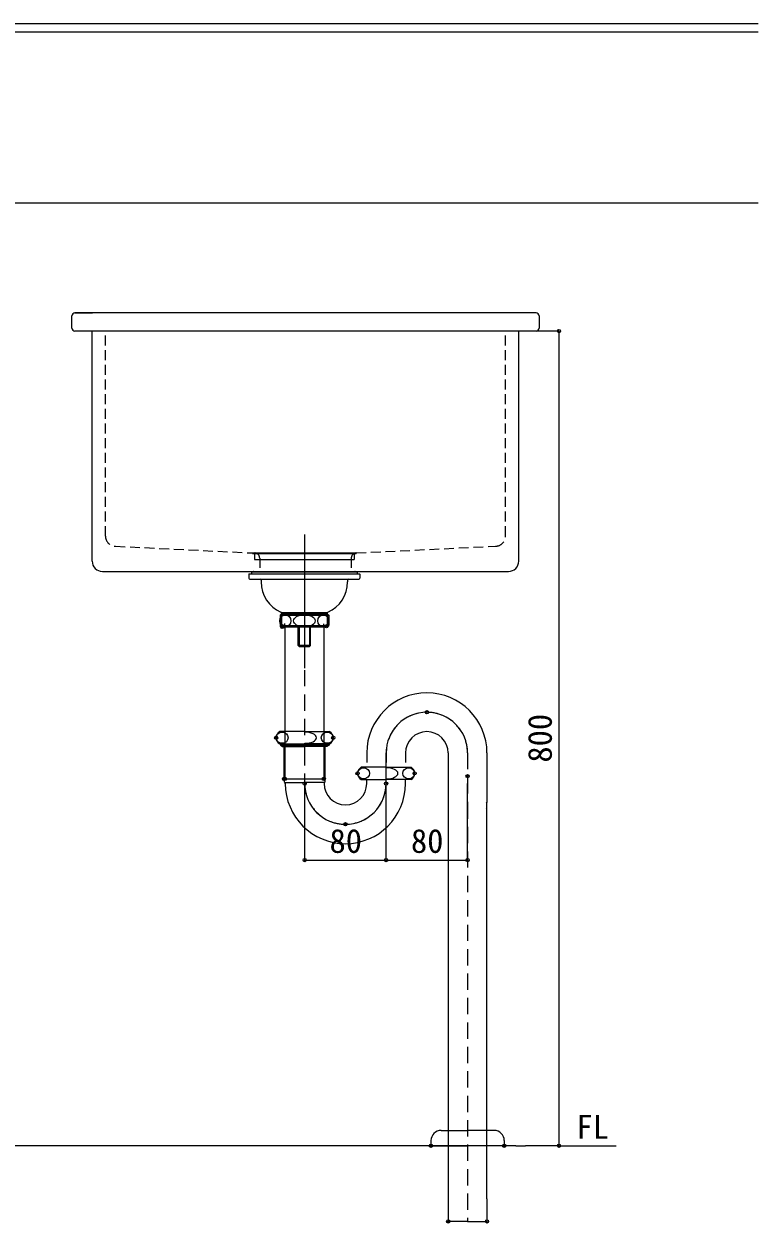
# Model space of a CAD drawing. Units: millimetres, scale not verified. Extents: x -1603 to 1603, y -1099 to 1081.
# Drawn here: x 882 to 1603, y -153 to 1024 of the extents above; entities that cross this region are included whole.
import ezdxf
from ezdxf.enums import TextEntityAlignment as Align

# ---------------------------------------------------------------- set-up
doc = ezdxf.new("R2010")
doc.units = ezdxf.units.MM
doc.header["$LTSCALE"] = 8
doc.header["$PDMODE"] = 32
doc.header["$PDSIZE"] = 3.2
doc.linetypes.add('DASHED1', pattern=[1.8, 1.2, -0.6])
doc.linetypes.add('DASHED2', pattern=[3, 2, -1])
doc.layers.add('0-0', color=7, linetype='Continuous', lineweight=15)
doc.layers.add('F-0', color=7, linetype='Continuous', lineweight=15)
doc.styles.add('ＭＳ ゴシック', font='')
doc.styles.get('ＭＳ ゴシック').set_extended_font_data('MS Gothic')

msp = doc.modelspace()

# ---------------------------------------------------------------- linework, layer by layer
at = {"layer": '0-0'}
for p, q in [((929.29, 725.405), (929.29, 737.405)), ((1385.29, 740.405), (932.29, 740.405)), ((932.29, 740.405), (949.593, 740.405)), ((1388.29, 737.405), (1388.29, 725.405)), ((1385.29, 722.405), (932.29, 722.405)), ((949.29, 719.77), (949.29, 722.405)), ((949.29, 496.405), (949.29, 719.77)), ((1368.29, 496.405), (1368.29, 722.405)), ((1407.763, 722.405), (1374.914, 722.405)), ((1407.763, 722.405), (1407.763, -77.591)), ((1157.675, 522.607), (1157.675, 391.419)), ((1108.675, 504.073), (1108.675, 498.075)), ((1108.675, 498.075), (1206.675, 498.075)), ((1206.675, 504.073), (1206.675, 498.075)), ((959.29, 486.405), (1358.29, 486.405)), ((1103.175, 483.705), (1103.175, 479.905)), ((1103.375, 483.905), (1211.975, 483.905)), ((1105.675, 485.905), (1209.675, 485.905)), ((1105.675, 485.905), (1105.675, 483.905)), ((1108.175, 486.405), (1207.175, 486.405)), ((1108.675, 486.405), (1206.675, 486.405)), ((1209.675, 485.905), (1209.675, 483.905)), ((1212.175, 483.705), (1212.175, 479.905)), ((1104.175, 478.905), (1211.175, 478.905)), ((1115.175, 477.905), (1115.175, 476.105)), ((1200.175, 477.905), (1200.175, 476.105)), ((1157.664, 448.905), (1157.664, 396.989)), ((1157.664, 448.905), (1157.664, 426.905)), ((1135.253, 444.905), (1133.774, 443.426)), ((1133.774, 443.426), (1181.577, 443.426)), ((1133.774, 443.426), (1133.774, 433.384)), ((1135.253, 446.073), (1180.098, 446.073)), ((1135.253, 445.412), (1135.253, 444.905)), ((1135.253, 444.905), (1135.253, 431.905)), ((1135.253, 444.905), (1180.098, 444.905)), ((1136.372, 443.905), (1178.955, 443.905)), ((1180.098, 445.412), (1180.098, 444.905)), ((1180.098, 444.905), (1180.098, 431.905)), ((1180.098, 444.905), (1181.577, 443.426)), ((1181.577, 443.426), (1181.577, 433.384)), ((1133.774, 433.384), (1181.577, 433.384)), ((1135.253, 431.905), (1133.774, 433.384)), ((1135.253, 431.905), (1180.098, 431.905)), ((1135.925, 432.605), (1179.425, 432.605)), ((1135.925, 432.605), (1135.925, 431.905)), ((1179.425, 431.905), (1135.925, 431.905)), ((1136.372, 431.905), (1178.955, 431.905)), ((1138.625, 432.605), (1138.625, 435.153)), ((1138.625, 432.605), (1138.625, 282.605)), ((1151.675, 413.6), (1151.675, 431.905)), ((1152.62, 431.905), (1152.62, 412.655)), ((1162.73, 431.905), (1162.73, 412.655)), ((1163.675, 413.6), (1163.675, 431.905)), ((1176.725, 432.605), (1176.725, 435.061)), ((1176.725, 432.605), (1176.725, 282.605)), ((1179.425, 432.605), (1179.425, 431.905)), ((1180.098, 431.905), (1181.577, 433.384)), ((1163.675, 413.6), (1151.675, 413.6)), ((1152.62, 412.655), (1151.675, 413.6)), ((1138.625, 381.105), (1138.625, 332.605)), ((1176.725, 381.105), (1176.725, 332.605)), ((1158, 329.105), (1133.5, 329.105)), ((1158, 329.105), (1182.5, 329.105)), ((1133.5, 317.105), (1158, 317.105)), ((1134.099, 317.105), (1134.099, 315.805)), ((1134.099, 315.805), (1136.177, 314.605)), ((1134.099, 315.805), (1158, 315.805)), ((1135.578, 314.951), (1135.578, 317.105)), ((1136.177, 314.605), (1158, 314.605)), ((1137.8, 280.605), (1137.8, 314.605)), ((1182.5, 317.105), (1158, 317.105)), ((1181.902, 315.805), (1158, 315.805)), ((1179.823, 314.605), (1158, 314.605)), ((1178.2, 280.605), (1178.2, 314.605)), ((1181.902, 315.805), (1179.823, 314.605)), ((1180.423, 314.951), (1180.423, 317.105)), ((1181.902, 317.105), (1181.902, 315.805)), ((1218.95, 308.105), (1218.95, 298.805)), ((1218.95, 308.105), (1218.95, 298.805)), ((1238, 278.105), (1238, 308.105)), ((1238, 278.105), (1238, 308.105)), ((1257.05, 308.105), (1257.05, 298.805)), ((1257.05, 308.105), (1257.05, 298.805)), ((1298.95, 308.105), (1298.95, 259.497)), ((1337.05, 308.205), (1337.05, 259.497)), ((1238, 294.105), (1213.5, 294.105)), ((1238, 294.105), (1262.5, 294.105)), ((1138.625, 282.605), (1176.725, 282.605)), ((1138.875, 279.202), (1158, 279.202)), ((1177.125, 279.202), (1158, 279.202)), ((1158, 202.969), (1158, 278.105)), ((1213.5, 282.105), (1238, 282.105)), ((1218.95, 278.105), (1218.95, 282.105)), ((1262.5, 282.105), (1238, 282.105)), ((1238, 202.969), (1238, 278.105)), ((1257.05, 278.105), (1257.05, 282.105)), ((1318, 202.969), (1318, 278.105)), ((1298.95, 259.497), (1298.95, -129.821)), ((1337.05, -129.821), (1337.05, 259.497)), ((1158, 202.969), (1238, 202.969)), ((1238, 202.969), (1318, 202.969)), ((1292, -62.591), (1318, -62.591)), ((1344, -62.591), (1318, -62.591)), ((1365.474, -77.591), (566.657, -77.591)), ((1282, -72.591), (1282, -77.591)), ((1282, -77.591), (1318, -77.591)), ((1354, -77.591), (1318, -77.591)), ((1354, -72.591), (1354, -77.591)), ((1365.474, -77.591), (1374.914, -77.591)), ((1407.763, -77.591), (1374.914, -77.591)), ((1407.763, -77.591), (1464.037, -77.591)), ((1298.95, -129.821), (1298.95, -151.895)), ((1337.05, -129.821), (1337.05, -151.895)), ((1318, -151.895), (1298.95, -151.895)), ((1318, -151.895), (1337.05, -151.895))]:
    msp.add_line(p, q, dxfattribs=at)
at = {"layer": '0-0', "linetype": 'DASHED1'}
for p, q in [((962.29, 521.178), (962.29, 722.405)), ((1355.29, 521.178), (1355.29, 722.405)), ((972.06, 511.181), (1106.675, 504.575)), ((1208.675, 504.575), (1345.52, 511.181)), ((1113.79, 499.577), (1113.79, 486.405)), ((1203.79, 499.577), (1203.79, 486.405))]:
    msp.add_line(p, q, dxfattribs=at)
at = {"layer": '0-0', "linetype": 'DASHED2'}
for p, q in [((1157.675, 437.605), (1157.675, 311.957)), ((1157.675, 437.605), (1157.675, 327.605)), ((1157.675, 311.957), (1157.675, 278.105)), ((1238.05, 308.105), (1238.05, 298.805)), ((1318.05, 308.205), (1318.05, 259.497)), ((1318.05, 259.497), (1318.05, -151.895))]:
    msp.add_line(p, q, dxfattribs=at)
at = {"layer": '0-0'}
for points in [[(1106.675, 504.575), (1208.675, 504.575), (1208.675, 504.075)], [(1106.675, 504.575), (1106.675, 504.075), (1208.675, 504.075)], [(1152.62, 412.655), (1162.73, 412.655), (1163.675, 413.6)]]:
    msp.add_lwpolyline(points, dxfattribs=at)
for centre, radius, start, end in [((932.29, 737.405), 3, 90, 180), ((1385.29, 737.405), 3, 0, 90), ((932.29, 725.405), 3, 180, 270), ((1385.29, 725.405), 3, 270, 0), ((959.29, 496.405), 10, 180, 270), ((1358.29, 496.405), 10, 270, 0), ((1103.375, 483.705), 0.2, 90, 180), ((1108.175, 485.905), 0.5, 90, 180), ((1207.175, 485.905), 0.5, 0, 90), ((1211.975, 483.705), 0.2, 0, 90), ((1104.175, 479.905), 1, 180, 270), ((1114.175, 477.905), 1, 0, 90), ((1147.675, 476.105), 32.5, 180, 246.37983), ((1167.675, 476.105), 32.5, 293.62017, 0), ((1201.175, 477.905), 1, 90, 180), ((1211.175, 479.905), 1, 270, 0), ((1141.664, 437.905), 8, 131.40962, 228.59038), ((1134.253, 445.412), 1, 0, 66.37983), ((1173.664, 437.905), 8, 311.40962, 48.59038), ((1181.098, 445.412), 1, 113.62017, 180), ((1278, 308.105), 59.05, 0, 180), ((1278, 308.105), 40, 0, 180), ((1136.893, 323.105), 6.893, 119.48713, 240.51287), ((1179.108, 323.105), 6.893, 299.48713, 60.51287), ((1278, 308.105), 20.95, 0, 180), ((1216.893, 288.105), 6.893, 119.48713, 240.51287), ((1259.108, 288.105), 6.893, 299.48713, 60.51287), ((1139.8, 280.605), 2, 180, 224.56131), ((1136.95, 277.798), 2, 0, 44.56131), ((1198, 278.105), 59.05, 180, 0), ((1198, 278.105), 40, 180, 0), ((1179.05, 277.798), 2, 135.43869, 180), ((1198, 278.105), 20.95, 180, 0), ((1176.2, 280.605), 2, 315.43869, 0), ((1327.525, 237.816), 23.681, 66.28332, 68.12053), ((1327.525, 231.816), 23.681, 66.28332, 68.12053), ((1292, -72.591), 10, 90, 180), ((1344, -72.591), 10, 0, 90)]:
    msp.add_arc(centre, radius, start, end, dxfattribs=at)
at = {"layer": '0-0', "linetype": 'DASHED1'}
for centre, radius, start, end in [((972.29, 521.178), 10, 180, 268.6832), ((1345.29, 521.178), 10, 271.3168, 0), ((1108.79, 499.577), 5, 0, 88.6832), ((1208.79, 499.577), 5, 91.3168, 180)]:
    msp.add_arc(centre, radius, start, end, dxfattribs=at)
at = {"layer": '0-0', "linetype": 'DASHED2'}
for centre, start, end in [((1278, 308.105), 0, 180), ((1198, 278.105), 180, 0)]:
    msp.add_arc(centre, 39.95, start, end, dxfattribs=at)
at = {"layer": '0-0'}
for centre, major_axis, ratio in [((1139.02, 437.905), (0, -6), 0.892761), ((1157.664, 437.905), (10.665, 0), 0.562569), ((1176.307, 437.905), (0, -6), 0.892761), ((1135.85, 323.105), (-5.849, 0), 0.940262), ((1180.151, 323.105), (5.849, 0), 0.940262), ((1215.85, 288.105), (-5.849, 0), 0.940262), ((1260.151, 288.105), (5.849, 0), 0.940262)]:
    msp.add_ellipse(centre, major_axis=major_axis, ratio=ratio, dxfattribs=at)
for centre, major_axis, start_param, end_param in [((1158, 323.105), (11.565, 0), 4.71238898, 7.85398163), ((1158, 323.105), (-11.565, 0), 1.57079633, 4.71238898), ((1238, 288.105), (-11.565, 0), 1.57079633, 4.71238898), ((1238, 288.105), (11.565, 0), 4.71238898, 7.85398163)]:
    msp.add_ellipse(centre, major_axis=major_axis, ratio=0.475571, start_param=start_param, end_param=end_param, dxfattribs=at)
for p in [(1407.763, 722.405), (1135.925, 432.605), (1135.925, 432.605), (1135.925, 431.905), (1179.425, 432.605), (1278, 348.105), (1278, 348.105), (1130, 323.105), (1186, 323.105), (1137.8, 282.605), (1138.625, 282.605), (1176.725, 282.605), (1210, 288.105), (1266, 288.105), (1318, 285.347), (1158, 278.105), (1238, 278.105), (1198, 238.105), (1158, 202.969), (1238, 202.969), (1318, 202.969), (1282, -77.591), (1354, -77.591), (1407.763, -77.591), (1298.95, -151.895), (1337.05, -151.895), (1337.05, -151.895)]:
    msp.add_point(p, dxfattribs=at)
at = {"layer": 'F-0'}
for p, q in [((1603.255, 1024.057), (-1603.338, 1024.057)), ((1603.255, 1016.057), (-1603.338, 1016.057)), ((1603.255, 848.057), (-1603.338, 848.057))]:
    msp.add_line(p, q, dxfattribs=at)

# ---------------------------------------------------------------- texts
at = {"layer": '0-0', "style": 'ＭＳ ゴシック'}
msp.add_text('800', height=23.46, rotation=90, dxfattribs=at).set_placement((1407.763, 298.657), align=Align.BOTTOM_LEFT)
for s, p in [('80', (1182.375, 202.969)), ('80', (1262.375, 202.969)), ('FL', (1424.997, -77.759))]:
    msp.add_text(s, height=23.46, dxfattribs=at).set_placement(p, align=Align.BOTTOM_LEFT)

doc.saveas('drawing.dxf')
